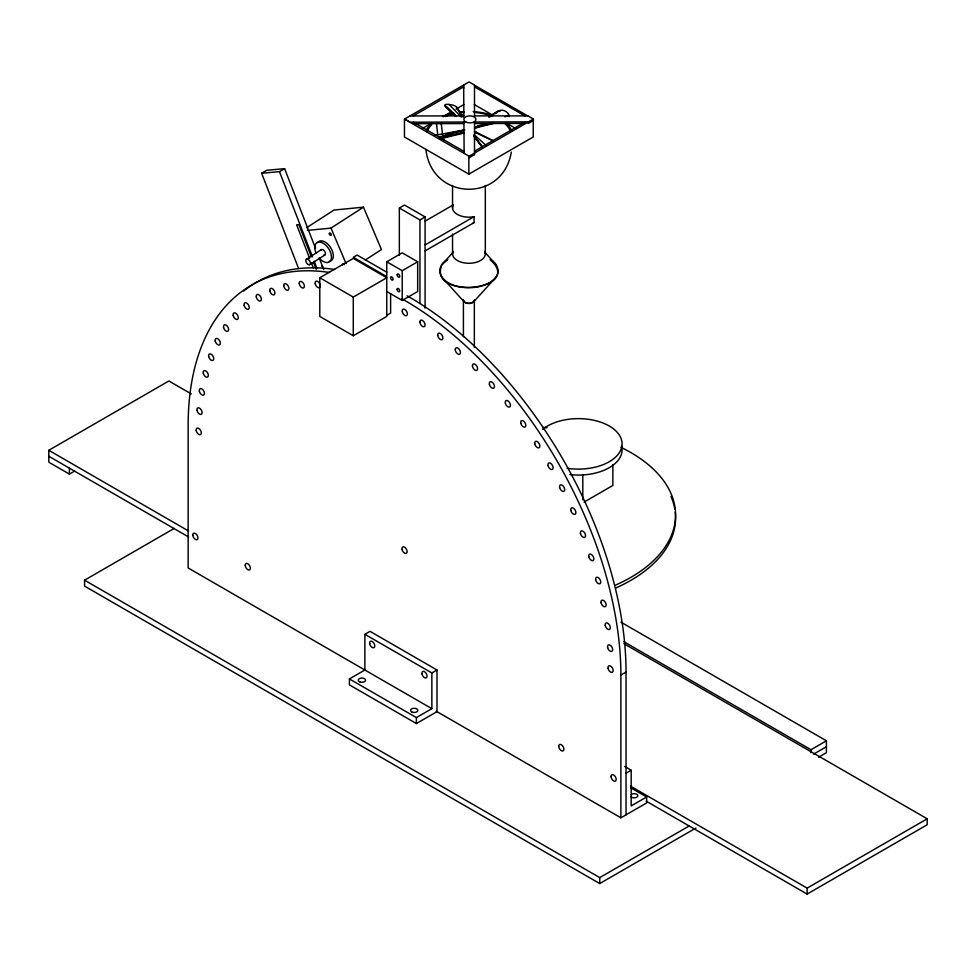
<?xml version="1.0" encoding="UTF-8"?>
<svg xmlns="http://www.w3.org/2000/svg" width="976" height="976" viewBox="0 0 976 976"><rect width="100%" height="100%" fill="white"/><g stroke="black" fill="none" stroke-linecap="round" stroke-linejoin="round"><path stroke-width="1.46" d="M455.377 116.303L446.654 108.043L444.91 104.969A6.649 1.854 12.1 0 1 447.569 104.322L452.156 104.944A5.929 1.659 12.1 0 1 455.987 106.445L463.527 117.035M456.67 107.006L456.561 108.007L462.612 116.278M474.348 300.242C473.116 304.39 466.479 304.317 463.856 301.523L441.847 277.196M511.278 152.085C503.079 202.801 432.514 200.983 426.012 150.328M452.913 252.442L441.896 264.618C427.122 300.388 525.234 290.47 490.062 259.567M473.848 301.608L495.686 277.526M441.969 264.533L447.581 259.64M306.574 227.737L334.036 210.035L363.45 207.18L381.457 249.563L365.219 260.031M307.464 230.385L330.998 228.103L363.45 207.18M306.452 259.25L321.433 249.588M309.819 264.655A3.184 1.842 57.2 0 0 308.684 259.799A3.184 1.842 57.2 0 0 305.915 261.397A3.184 1.842 57.2 0 0 309.819 264.655L324.801 255.004M488.817 117.01C493.868 114.9 498.834 107.811 504.921 110.996A6.649 4.721 25.7 0 1 508.496 114.107L509.228 116.632M489.989 116.766L492.538 115.266M495.088 113.753L497.638 112.252M488.817 116.644L499.078 110.654L498.907 111.496L500.176 111.093M298.558 268.437L261.629 173.24L266.777 170.263L284.626 168.677L315.492 248.246M261.629 173.24L279.465 171.654L284.626 168.677M533.238 120.609L533.238 136.969L468.846 174.143L404.454 136.969L404.454 119.121L469.078 81.923L474.495 85.058L474.495 115.985M413.214 115.961L463.673 86.827L463.673 88.316M422.218 128.6L431.331 123.342M443.043 116.583L450.851 112.069M456.06 109.068L463.868 104.554M474.495 151.219L525.198 121.939M468.846 156.294L468.846 174.143M474.495 115.888L527.979 115.888L533.396 119.011L469.078 156.221L404.454 119.121M474.495 154.525L469.078 157.783L469.078 156.221M528.358 121.939L528.358 123.427L533.396 120.573L533.396 119.011M399.343 255.139L399.343 208.022L404.491 205.045L425.097 216.94L425.097 308.148M319.786 277.757L353.275 258.42L386.764 277.757L386.764 316.431L353.275 335.756L319.786 316.431L319.786 277.757L353.275 297.094L386.764 277.757M399.343 208.022L419.948 219.917L425.097 216.94M425.121 221.125L453.486 204.753L453.108 205.277A16.397 9.467 0 0 0 473.177 216.867L474.092 216.648L474.092 222.601L425.097 250.881M74.688 471.054L69.406 474.104L48.8 462.209L48.8 450.302L168.872 380.982L191.284 393.926M386.764 272.182L357.143 255.078L353.275 257.31L386.764 276.647L386.764 261.775L402.222 252.845L417.667 261.775L417.667 291.519L402.222 300.437L386.764 291.519M425.097 244.939L474.092 216.648M386.764 261.775L402.222 270.694L417.667 261.775M386.764 315.309L390.62 313.076L390.62 293.752M695.949 828.014L599.74 883.561L84.57 586.125L84.57 580.171L174.192 528.431M584.112 502.067L612.867 485.462L612.867 464.637M364.878 634.315L370.026 631.338L437.004 670L437.004 711.65L416.398 723.545L349.42 684.871L349.42 678.93L364.878 670L364.878 634.315L431.856 672.976L437.004 670M349.42 678.93L416.398 717.592L431.856 708.674L431.856 672.976M630.886 787.888L646.649 796.989L646.649 802.943L620.882 817.815L620.882 675.038L626.043 672.061A306 176.668 60 0 0 407.041 295.801M626.043 773.199L631.191 770.223L631.191 805.908L646.649 796.989M623.871 641.696L810.971 749.714L826.416 740.784L826.416 752.679L818.51 757.254M84.57 580.171L599.74 877.607L689.361 825.867M813.545 754.167L826.416 746.738M630.411 786.095L807.128 888.123L927.2 818.803L927.2 824.757L807.128 894.077L646.234 801.186M439.517 138.458L463.588 132.077M442.921 116.51L447.008 114.814A44.152 25.486 0 0 1 453.864 112.996M445.032 116.583L447.679 115.497A42.798 24.705 0 0 1 454.316 113.728M479.472 126.502L475.275 127.978L494.234 123.293M491.318 123.586L475.275 127.039L485.121 123.635M504.836 116.839L509.057 115.375M439.249 137.018L464.6 129.942L435.259 135.286M475.275 127.039L489.94 123.476M473.177 222.821L474.092 222.601M445.629 134.054L464.6 129.942M450.009 133.578L452.925 133.029M464.137 153.452L463.917 122.012L410.14 122.22L404.723 119.084M414.898 123.696L463.917 123.574L463.917 122.012M474.495 123.549L525.198 123.427M528.358 123.427L528.467 121.866L474.495 121.988L474.495 154.659M410.14 115.961L463.881 115.888M476.093 132.846L493.014 140.751L474.787 131.357M446.654 108.043L444.8 105.969A6.649 1.854 12.1 0 1 445.337 105.628M474.495 85.205L527.772 115.961M474.495 86.827L524.942 115.961M474.287 104.554L492.502 115.07M506.825 123.342L515.938 128.6M464.125 151.487L413.409 122.207L413.409 123.696M620.882 622.115L826.416 740.784M623.871 643.672L927.2 818.803M624.628 766.428L631.191 770.223M48.8 450.302L188.6 531.017M48.8 456.256L188.6 536.971M431.856 708.674L188.148 567.971L188.148 425.194A306 176.668 60 0 1 329.546 272.463M436.174 711.175L620.882 817.815M474.385 134.81L485.304 144.777M456.524 116.364L446.764 107.031L456.012 116.315M449.009 104.395L461.428 117.132M484.828 252.247L495.747 264.289M473.897 136.372L482.278 147.205L473.702 135.371M473.872 135.457L482.181 146.376M459.159 111.752L462.612 116.754M463.856 301.523L463.417 300.242M508.337 114.948L508.899 116.229M330.998 228.103L346.09 263.654M319.347 258.189L323.764 269.559M279.465 171.654L312.552 256.895M314.199 261.165L316.956 268.266M311.344 256.786L298.876 224.639L296.643 224.834L309.66 258.384M313.516 262.373L316.224 269.364M311.283 262.568L313.455 268.156M443.177 137.506L443.751 140.263M437.687 134.529L436.479 123.61M442.592 134.737L441.237 123.623M463.661 85.132L463.868 115.985M810.971 749.714L810.971 752.679M807.128 888.123L807.128 894.077M626.043 672.061L626.043 814.838M599.74 877.607L599.74 883.561M582.806 474.556L582.806 499.846M485.328 185.538L485.328 253.833M474.348 347.334L474.348 300.169A5.466 3.16 0 0 1 468.883 303.329A5.466 3.16 0 0 1 463.417 300.169L463.417 336.683M452.547 185.538L452.547 208.303M452.547 234.106L452.547 253.833M419.948 219.917L419.948 303.512M416.398 717.592L416.398 723.545M402.222 270.694L402.222 300.437M353.275 297.094L353.275 335.756M69.406 468.151L69.406 474.104M491.867 260.507A29.146 16.824 0 0 1 488.098 283.565A29.146 16.824 0 0 1 448.021 282.601A29.146 16.824 0 0 1 447.594 259.445M621.541 445.873A43.713 25.242 0 0 1 569.825 474.58M542.558 429.403A43.713 25.242 0 0 1 599.118 421.656A43.713 25.242 0 0 1 618.991 453.193A43.713 25.242 0 0 1 567.056 468.248M401.892 298.778A306 176.668 60 0 1 620.882 675.038M243.658 291.068A306 176.668 60 0 1 334.707 269.498M464.125 133.541A6.076 3.514 0 0 1 463.807 132.638M475.934 132.15A6.076 3.514 0 0 1 475.837 133.065M620.919 447.301A153 88.328 0 0 1 615.722 585.039M542.546 427.39A153 88.328 0 0 1 547.121 427.769M675.246 512.156A153 88.328 0 0 1 615.722 588.016M670.988 496.467A153 88.328 0 0 1 674.843 509.277M342.491 264.886A1.366 0.793 57.2 0 1 344.125 264.728M321.665 266.009A1.366 0.793 57.2 0 1 322.666 268.376M316.004 252.991A11.456 6.637 57.2 0 1 321.458 242.426A11.456 6.637 57.2 0 1 331.364 258.359A11.456 6.637 57.2 0 1 319.128 258.018M317.664 242.56A11.456 6.637 57.2 0 1 330.742 247.77A11.456 6.637 57.2 0 1 329.339 261.348M320.86 250.417A3.184 1.842 57.2 0 1 324.715 251.369A3.184 1.842 57.2 0 1 323.776 255.102M484.779 251.381A16.397 9.467 0 0 1 468.944 263.288A16.397 9.467 0 0 1 453.108 251.381M426.841 129.137A44.152 25.486 0 0 1 430.489 124.355M459.659 112.033A44.152 25.486 0 0 1 464.137 111.63M473.177 111.606A44.152 25.486 0 0 1 492.941 115.607M506.032 123.22A44.152 25.486 0 0 1 511.729 130.882M426.988 131.821A42.798 24.705 0 0 1 431.66 124.745M459.94 112.801A42.798 24.705 0 0 1 464.283 112.399M474.495 112.472A42.798 24.705 0 0 1 489.696 115.388M504.897 123.647A42.798 24.705 0 0 1 510.411 131.077M631.008 794.684A3.648 2.098 0 0 1 636.511 794.122A3.648 2.098 0 0 1 636.511 797.343A3.648 2.098 0 0 1 631.008 796.782M463.612 133.017L440.957 138.714L440.798 137.738L463.588 132.907M397.171 274.829A1.818 1.049 60 0 0 399.099 277.233A1.818 1.049 60 0 0 399.099 274.659A1.818 1.049 60 0 0 397.171 274.829M390.51 277.721A1.818 1.049 60 0 0 392.437 280.124A1.818 1.049 60 0 0 392.437 277.538A1.818 1.049 60 0 0 390.51 277.721M397.122 289.36A1.818 1.049 60 0 0 399.062 291.763A1.818 1.049 60 0 0 399.062 289.189A1.818 1.049 60 0 0 397.122 289.36M607.609 647.466A3.648 2.098 60 0 0 611.903 651.334A3.648 2.098 60 0 0 610.793 645.697A3.648 2.098 60 0 0 607.609 647.466M505.348 403.1A3.648 2.098 60 0 0 509.655 406.968A3.648 2.098 60 0 0 508.545 401.331A3.648 2.098 60 0 0 505.348 403.1M437.736 335.195A3.648 2.098 60 0 0 441.75 339.733A3.648 2.098 60 0 0 441.408 334.402A3.648 2.098 60 0 0 437.736 335.195M256.31 297.033A3.648 2.098 60 0 0 260.604 300.901A3.648 2.098 60 0 0 259.494 295.277A3.648 2.098 60 0 0 256.31 297.033M605.254 625.531A3.648 2.098 60 0 0 609.561 629.398A3.648 2.098 60 0 0 608.438 623.762A3.648 2.098 60 0 0 605.254 625.531M203.276 373.174A3.648 2.098 60 0 0 207.571 377.041A3.648 2.098 60 0 0 206.461 371.417A3.648 2.098 60 0 0 203.276 373.174M580.476 533.482A3.648 2.098 60 0 0 584.783 537.349A3.648 2.098 60 0 0 583.672 531.713A3.648 2.098 60 0 0 580.476 533.482M570.826 510.399A3.648 2.098 60 0 0 575.12 514.254A3.648 2.098 60 0 0 574.01 508.63A3.648 2.098 60 0 0 570.826 510.399M472.433 365.963A3.648 2.098 60 0 0 476.447 370.502A3.648 2.098 60 0 0 476.105 365.17A3.648 2.098 60 0 0 472.433 365.963M199.385 391.193A3.648 2.098 60 0 0 203.679 395.06A3.648 2.098 60 0 0 202.569 389.436A3.648 2.098 60 0 0 199.385 391.193M215.257 341.039A3.648 2.098 60 0 0 219.551 344.894A3.648 2.098 60 0 0 218.441 339.27A3.648 2.098 60 0 0 215.257 341.039M534.775 443.873A3.648 2.098 60 0 0 539.081 447.74A3.648 2.098 60 0 0 537.959 442.116A3.648 2.098 60 0 0 534.775 443.873M608.085 668.389A3.648 2.098 60 0 0 612.391 672.257A3.648 2.098 60 0 0 611.281 666.62A3.648 2.098 60 0 0 608.085 668.389M283.748 285.712A3.648 2.098 60 0 0 287.774 290.262A3.648 2.098 60 0 0 287.432 284.919A3.648 2.098 60 0 0 283.748 285.712M601.07 602.753A3.648 2.098 60 0 0 605.364 606.621A3.648 2.098 60 0 0 604.254 600.984A3.648 2.098 60 0 0 601.07 602.753M402.319 311.734A3.648 2.098 60 0 0 406.614 315.602A3.648 2.098 60 0 0 405.504 309.965A3.648 2.098 60 0 0 402.319 311.734M402.051 549.439A3.648 2.098 60 0 0 406.345 553.294A3.648 2.098 60 0 0 405.235 547.67A3.648 2.098 60 0 0 402.051 549.439M489.403 384.312A3.648 2.098 60 0 0 493.71 388.167A3.648 2.098 60 0 0 492.599 382.543A3.648 2.098 60 0 0 489.403 384.312M315.236 283.748A3.648 2.098 60 0 0 319.53 287.615A3.648 2.098 60 0 0 318.42 281.979A3.648 2.098 60 0 0 315.236 283.748M197.03 410.42A3.648 2.098 60 0 0 201.337 414.288A3.648 2.098 60 0 0 200.226 408.663A3.648 2.098 60 0 0 197.03 410.42M233.215 315.48A3.648 2.098 60 0 0 237.522 319.347A3.648 2.098 60 0 0 236.412 313.711A3.648 2.098 60 0 0 233.215 315.48M223.565 327.411A3.648 2.098 60 0 0 227.859 331.279A3.648 2.098 60 0 0 226.749 325.642A3.648 2.098 60 0 0 223.565 327.411M548.036 465.552A3.648 2.098 60 0 0 552.331 469.419A3.648 2.098 60 0 0 551.22 463.783A3.648 2.098 60 0 0 548.036 465.552M196.249 430.709A3.648 2.098 60 0 0 200.544 434.576A3.648 2.098 60 0 0 199.433 428.94A3.648 2.098 60 0 0 196.249 430.709M419.912 322.178A3.648 2.098 60 0 0 423.938 326.728A3.648 2.098 60 0 0 423.596 321.397A3.648 2.098 60 0 0 419.912 322.178M455.28 349.823A3.648 2.098 60 0 0 459.306 354.361A3.648 2.098 60 0 0 458.964 349.03A3.648 2.098 60 0 0 455.28 349.823M520.745 423.157A3.648 2.098 60 0 0 525.039 427.024A3.648 2.098 60 0 0 523.929 421.388A3.648 2.098 60 0 0 520.745 423.157M559.626 487.451A3.648 2.098 60 0 0 563.921 491.306A3.648 2.098 60 0 0 562.81 485.682A3.648 2.098 60 0 0 559.626 487.451M588.784 556.686A3.648 2.098 60 0 0 593.079 560.553A3.648 2.098 60 0 0 591.968 554.917A3.648 2.098 60 0 0 588.784 556.686M269.864 290.933A3.648 2.098 60 0 0 274.158 294.789A3.648 2.098 60 0 0 273.048 289.164A3.648 2.098 60 0 0 269.864 290.933M208.681 356.496A3.648 2.098 60 0 0 212.975 360.364A3.648 2.098 60 0 0 211.865 354.739A3.648 2.098 60 0 0 208.681 356.496M192.797 535.226A3.648 2.098 60 0 0 196.847 539.728A3.648 2.098 60 0 0 196.444 534.372A3.648 2.098 60 0 0 192.797 535.226M595.665 579.829A3.648 2.098 60 0 0 599.959 583.697A3.648 2.098 60 0 0 598.849 578.073A3.648 2.098 60 0 0 595.665 579.829M244.159 305.329A3.648 2.098 60 0 0 248.465 309.197A3.648 2.098 60 0 0 247.355 303.56A3.648 2.098 60 0 0 244.159 305.329M299.254 283.467A3.648 2.098 60 0 0 303.28 288.018A3.648 2.098 60 0 0 302.938 282.686A3.648 2.098 60 0 0 299.254 283.467M245.244 565.336A3.648 2.098 60 0 0 249.185 570.045A3.648 2.098 60 0 0 249.039 564.811A3.648 2.098 60 0 0 245.244 565.336M558.723 746.286A3.648 2.098 60 0 0 562.64 751.008A3.648 2.098 60 0 0 562.518 745.786A3.648 2.098 60 0 0 558.723 746.286M611.025 776.518A3.648 2.098 60 0 0 614.941 781.251A3.648 2.098 60 0 0 614.831 776.03A3.648 2.098 60 0 0 611.025 776.518M465.894 122.037A6.076 3.514 0 0 0 475.837 120.06A6.076 3.514 0 0 0 467.894 116.071A6.076 3.514 0 0 0 465.894 122.037M329.339 233.911A1.366 0.793 57.2 0 0 331.01 235.314A1.366 0.793 57.2 0 0 330.522 233.227A1.366 0.793 57.2 0 0 329.339 233.911M360.083 682.004A3.648 2.098 0 0 0 365.549 680.187A3.648 2.098 0 0 0 360.083 678.357A3.648 2.098 0 0 0 360.083 682.004M411.628 711.858A3.648 2.098 0 0 0 417.716 710.918A3.648 2.098 0 0 0 413.251 708.344A3.648 2.098 0 0 0 411.628 711.858M369.672 643.696A3.648 2.098 60 0 0 373.942 647.674A3.648 2.098 60 0 0 372.942 642.074A3.648 2.098 60 0 0 369.672 643.696M421.986 673.891A3.648 2.098 60 0 0 426.244 677.856A3.648 2.098 60 0 0 425.243 672.269A3.648 2.098 60 0 0 421.986 673.891"/></g></svg>
